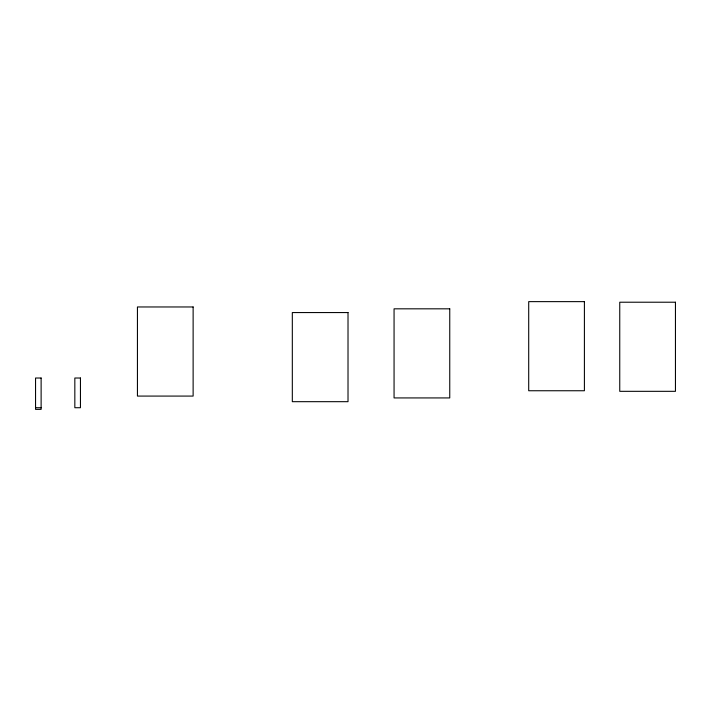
<?xml version="1.0" encoding="UTF-8"?>
<svg xmlns="http://www.w3.org/2000/svg" width="711" height="711" viewBox="0 0 711 711"><rect width="100%" height="100%" fill="white"/><g stroke="black" fill="none" stroke-linecap="round" stroke-linejoin="round"><path stroke-width="1.07" d="M35.55 407.723L41.122 407.723M584.406 301.633L528.708 301.633L528.708 390.748L584.406 390.748L584.406 301.633M675.45 302.219L619.752 302.219L619.752 391.326L675.45 391.326L675.45 302.219M193.125 306.965L137.436 306.965L137.436 396.08L193.125 396.08L193.125 306.965M449.752 308.823L394.063 308.823L394.063 397.929L449.752 397.929L449.752 308.823M348.017 312.564L292.319 312.564L292.319 401.679L348.017 401.679L348.017 312.564M41.122 378.021L35.55 378.021L35.55 409.367L41.122 409.367L41.122 378.021M80.45 378.021L74.833 378.021L74.833 407.723L80.45 407.723L80.45 378.021"/></g></svg>
